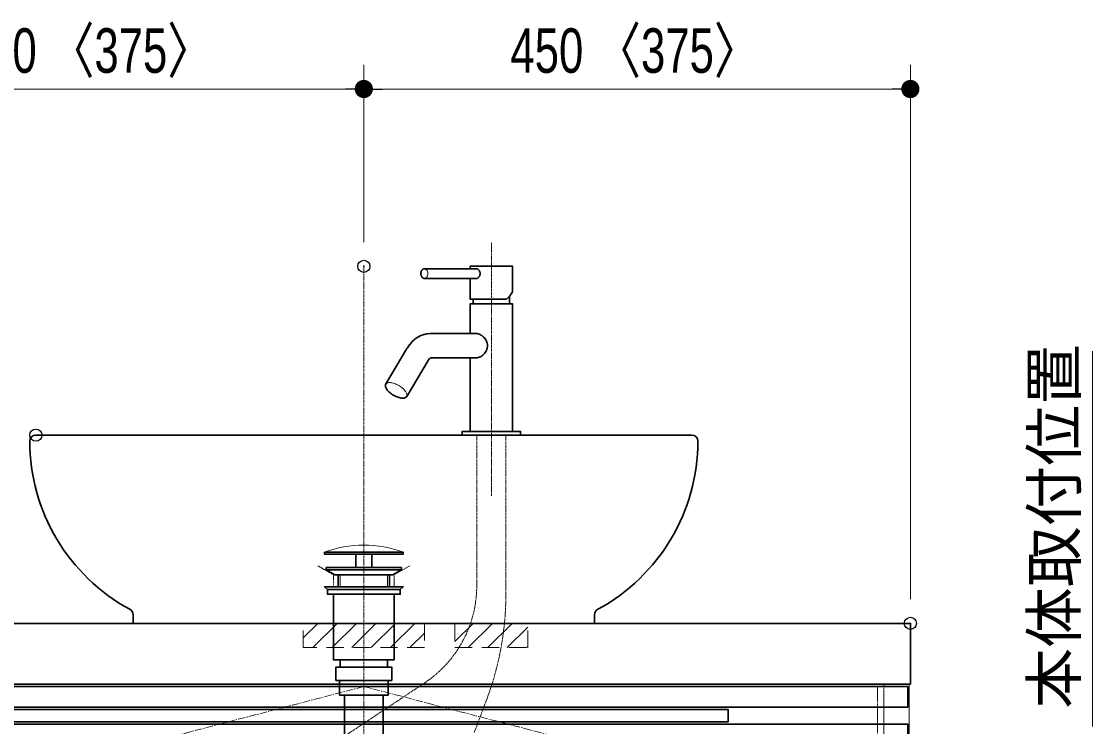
# Model space of a CAD drawing. Units: millimetres, scale not verified. Extents: x -6062 to 6062, y -3045 to 3045.
# Drawn here: x -2449 to -1568, y -1415 to -834 of the extents above; entities that cross this region are included whole.
import ezdxf
from ezdxf.enums import TextEntityAlignment as Align

# ---------------------------------------------------------------- set-up
doc = ezdxf.new("R2010")
doc.units = ezdxf.units.MM
doc.header["$LTSCALE"] = 20
doc.header["$PDMODE"] = 32
doc.header["$PDSIZE"] = 10
for name, pattern in [('USER1', [1.11, 0.71, -0.4]), ('USER3', [2.91, 1.76, -0.4, 0.35, -0.4]), ('USER4', [9.172222, 5.997222, -1.058333, 1.058333, -1.058333])]:
    doc.linetypes.add(name, pattern=pattern)
for name, color, linetype, lineweight in [('0-1_2寸法-1', 7, 'Continuous', 15), ('0-2_0', 7, 'Continuous', 25), ('0-4_5ボウル・キャビネット', 7, 'Continuous', 15), ('0-5_2寸法-2', 7, 'Continuous', 15), ('0-8_4給排水', 7, 'Continuous', 30)]:
    doc.layers.add(name, color=color, linetype=linetype, lineweight=lineweight)
doc.layers.add('0-3_Defpoints', color=7, linetype='Continuous')
doc.styles.add('ＭＳ Ｐゴシック', font='')
doc.styles.get('ＭＳ Ｐゴシック').set_extended_font_data('MS PGothic')

# ---------------------------------------------------------------- blocks, each defined once
blk = doc.blocks.new('_Dot')
at = {"layer": '0-2_0'}
blk.add_line((-10, 0), (-20, 0), dxfattribs=at)
for points in [[(0, 0), (-10, 0), (-9.92, 1.25)], [(0, 0), (-9.92, -1.25), (-10, 0)], [(0, 0), (-9.92, 1.25), (-9.69, 2.49)], [(0, 0), (-9.69, -2.49), (-9.92, -1.25)], [(0, 0), (-9.69, 2.49), (-9.3, 3.68)], [(0, 0), (-9.3, -3.68), (-9.69, -2.49)], [(0, 0), (-9.3, 3.68), (-8.76, 4.82)], [(0, 0), (-8.76, -4.82), (-9.3, -3.68)], [(0, 0), (-8.76, 4.82), (-8.09, 5.88)], [(0, 0), (-8.09, -5.88), (-8.76, -4.82)], [(0, 0), (-8.09, 5.88), (-7.29, 6.85)], [(0, 0), (-7.29, -6.85), (-8.09, -5.88)], [(0, 0), (-7.29, 6.85), (-6.37, 7.71)], [(0, 0), (-6.37, -7.71), (-7.29, -6.85)], [(0, 0), (-6.37, 7.71), (-5.36, 8.44)], [(0, 0), (-5.36, -8.44), (-6.37, -7.71)], [(0, 0), (-5.36, 8.44), (-4.26, 9.05)], [(0, 0), (-4.26, -9.05), (-5.36, -8.44)], [(0, 0), (-4.26, 9.05), (-3.09, 9.51)], [(0, 0), (-3.09, -9.51), (-4.26, -9.05)], [(0, 0), (-3.09, 9.51), (-1.87, 9.82)], [(0, 0), (-1.87, -9.82), (-3.09, -9.51)], [(0, 0), (-1.87, 9.82), (-0.63, 9.98)], [(0, 0), (-0.63, -9.98), (-1.87, -9.82)], [(0, 0), (-0.63, 9.98), (0.63, 9.98)], [(0, 0), (0.63, -9.98), (-0.63, -9.98)], [(0, 0), (0.63, 9.98), (1.87, 9.82)], [(0, 0), (1.87, 9.82), (3.09, 9.51)], [(0, 0), (3.09, 9.51), (4.26, 9.05)], [(0, 0), (4.26, 9.05), (5.36, 8.44)], [(0, 0), (5.36, 8.44), (6.37, 7.71)], [(0, 0), (6.37, 7.71), (7.29, 6.85)], [(0, 0), (7.29, 6.85), (8.09, 5.88)], [(0, 0), (8.09, 5.88), (8.76, 4.82)], [(0, 0), (8.76, 4.82), (9.3, 3.68)], [(0, 0), (9.3, 3.68), (9.69, 2.49)], [(0, 0), (9.69, 2.49), (9.92, 1.25)], [(0, 0), (9.92, 1.25), (10, 0)], [(0, 0), (1.87, -9.82), (0.63, -9.98)], [(0, 0), (3.09, -9.51), (1.87, -9.82)], [(0, 0), (4.26, -9.05), (3.09, -9.51)], [(0, 0), (5.36, -8.44), (4.26, -9.05)], [(0, 0), (6.37, -7.71), (5.36, -8.44)], [(0, 0), (7.29, -6.85), (6.37, -7.71)], [(0, 0), (8.09, -5.88), (7.29, -6.85)], [(0, 0), (8.76, -4.82), (8.09, -5.88)], [(0, 0), (9.3, -3.68), (8.76, -4.82)], [(0, 0), (9.69, -2.49), (9.3, -3.68)], [(0, 0), (9.92, -1.25), (9.69, -2.49)], [(0, 0), (10, 0), (9.92, -1.25)]]:
    blk.add_solid(points, dxfattribs=at)
blk = doc.blocks.new('グループ-10')
at = {"layer": '0-8_4給排水', "linetype": 'USER3', "lineweight": 15}
blk.add_line((-7600, -20720), (-7600, -41500), dxfattribs=at)
at = {"layer": '0-8_4給排水'}
for p, q in [((-8020, -25800), (-8020, -26000)), ((-7180, -25800), (-7180, -26000))]:
    blk.add_line(p, q, dxfattribs=at)
at = {"layer": '0-8_4給排水', "lineweight": 5}
for p, q in [((-7990, -25800), (-7990, -26000)), ((-7210, -25800), (-7210, -26000))]:
    blk.add_line(p, q, dxfattribs=at)
at = {"layer": '0-8_4給排水'}
for points in [[(-8250, -25430), (-6950, -25430), (-6950, -25460), (-8250, -25460)], [(-7730, -25460), (-7470, -25460), (-7470, -25680), (-7730, -25680)], [(-8220, -25680), (-6980, -25680), (-6980, -25720), (-8220, -25720)], [(-8080, -25800), (-8220, -25720), (-6980, -25720), (-7120, -25800)], [(-8200, -26040), (-8250, -26000), (-6950, -26000), (-7000, -26040)], [(-8200, -26040), (-7000, -26040), (-7000, -26120), (-8200, -26120)], [(-8100, -26120), (-7100, -26120), (-7100, -27200), (-8100, -27200)], [(-8060, -27320), (-7140, -27320), (-7140, -27540), (-8060, -27540)], [(-7990, -27200), (-7210, -27200), (-7210, -27320), (-7990, -27320)], [(-8000, -27540), (-7200, -27540), (-7200, -27780), (-8000, -27780)], [(-7920, -27780), (-7280, -27780), (-7280, -29140), (-7920, -29140)]]:
    blk.add_lwpolyline(points, close=True, dxfattribs=at)
at = {"layer": '0-8_4給排水', "lineweight": 15}
blk.add_arc((-7600, -27130.4), 1820.4, 69.08018, 110.91982, dxfattribs=at)
blk = doc.blocks.new('グループ-16')
at = {"layer": '0-4_5ボウル・キャビネット', "lineweight": 30}
for p, q in [((-2200, -23500), (-13000, -23500)), ((-3800, -26600), (-3800, -26456.6))]:
    blk.add_line(p, q, dxfattribs=at)
at = {"layer": '0-4_5ボウル・キャビネット', "linetype": 'USER1'}
blk.add_lwpolyline([(-6842.1, -25651.1), (-7100, -25800), (-7100, -26000), (-8100, -26000), (-8100, -25800), (-8357.9, -25651.1)], dxfattribs=at)
at = {"layer": '0-4_5ボウル・キャビネット', "lineweight": 30}
blk.add_lwpolyline([(-11400, -26456.6), (-11400, -26600), (-3800, -26600)], dxfattribs=at)
for centre, radius, start, end in [((-13000, -23600), 100, 90, 180), ((-9950, -23600), 3150, 180, 241.51536), ((-5250, -23600), 3150, 298.48464, 0), ((-2200, -23600), 100, 0, 90), ((-11500, -26456.6), 100, 0, 61.51536), ((-3700, -26456.6), 100, 118.48464, 180)]:
    blk.add_arc(centre, radius, start, end, dxfattribs=at)
blk = doc.blocks.new('グループ-22')
at = {"layer": '0-8_4給排水', "linetype": 'USER3', "lineweight": 15}
for p, q in [((-5500, -24500), (-5500, -20320)), ((-5782.7, -28400), (-5577.3, -27853.5))]:
    blk.add_line(p, q, dxfattribs=at)
at = {"layer": '0-8_4給排水'}
for p, q in [((-5800, -21260), (-5800, -21340)), ((-5200, -21210.9), (-5200, -21340))]:
    blk.add_line(p, q, dxfattribs=at)
for points in [[(-6643.1, -20896.6), (-6647, -20890.4), (-6650.4, -20883.8), (-6653.3, -20876.7), (-6655.7, -20869.4), (-6657.5, -20862), (-6658.7, -20854.6), (-6659.4, -20847.2), (-6659.7, -20840), (-6659.4, -20832.8), (-6658.7, -20825.4), (-6657.5, -20818), (-6655.7, -20810.6), (-6653.3, -20803.3), (-6650.4, -20796.2), (-6647, -20789.6), (-6643.1, -20783.4), (-6638.7, -20777.9), (-6634, -20773), (-6629.1, -20768.9), (-6623.9, -20765.6), (-6618.7, -20763.1), (-6613.4, -20761.3), (-6608.2, -20760.3), (-6603.1, -20760), (-5747.5, -20760), (-5742, -20760.4), (-5736.4, -20761.5)], [(-5736.4, -20761.5), (-5730.9, -20763.3), (-5725.3, -20765.9), (-5719.9, -20769.1), (-5714.6, -20773), (-5709.5, -20777.6), (-5704.8, -20782.8), (-5700.4, -20788.5), (-5696.4, -20794.8), (-5692.9, -20801.5), (-5689.9, -20808.7), (-5687.5, -20816.2), (-5685.8, -20824), (-5684.7, -20832), (-5684.4, -20839.9), (-5684.7, -20847.6), (-5685.6, -20855.2), (-5687.2, -20862.7), (-5689.4, -20870), (-5692.2, -20877), (-5695.5, -20883.7), (-5699.4, -20890), (-5703.7, -20895.9), (-5708.4, -20901.2), (-5713.4, -20906), (-5718.7, -20910.1), (-5724.3, -20913.6), (-5730, -20916.3), (-5735.8, -20918.4), (-5741.7, -20919.6), (-5747.4, -20920), (-6603.1, -20920), (-6608.2, -20919.7), (-6613.4, -20918.7), (-6618.7, -20916.9), (-6623.9, -20914.4), (-6629.1, -20911.1), (-6634, -20907), (-6638.7, -20902.1), (-6643.1, -20896.6)], [(-5850, -20920), (-5850, -21260), (-5252.5, -21260), (-5230.8, -21241.4), (-5211.2, -21222.9), (-5194.1, -21204.6), (-5179.6, -21186.7), (-5167.7, -21169.2), (-5158.7, -21152.3), (-5152.8, -21136.2), (-5150.1, -21121.1), (-5150, -20720), (-5850, -20720), (-5850, -20760)], [(-5850, -22228), (-5850, -23440), (-5150, -23440), (-5150, -21340), (-5850, -21340), (-5850, -21828)], [(-6803.8, -21960), (-6764, -21924), (-6754, -21916.8), (-6710.9, -21887.1), (-6660.6, -21861.5), (-6620.5, -21847.2), (-6608, -21842.9), (-6566.8, -21834.3), (-6553.9, -21831.7), (-6512.2, -21828.8), (-6499.5, -21828), (-5747.4, -21828), (-5733, -21829), (-5718, -21832), (-5702.6, -21836.8), (-5687, -21843.4), (-5671.4, -21851.8), (-5656.1, -21861.7), (-5641.2, -21873.2), (-5626.9, -21886.1), (-5613.5, -21900.3), (-5601, -21915.7), (-5589.9, -21932.3), (-5580.3, -21950), (-5572.4, -21968.5), (-5566.6, -21987.8), (-5562.9, -22007.7), (-5561.7, -22027.8), (-5562.9, -22047.8), (-5566.4, -22067.5), (-5572.1, -22086.7), (-5579.8, -22105.1), (-5589.2, -22122.6), (-5600.1, -22139.1), (-5612.3, -22154.5), (-5625.6, -22168.7), (-5639.8, -22181.7), (-5654.7, -22193.3), (-5670.1, -22203.5), (-5685.8, -22212)], [(-6542.9, -22270.7), (-6894.5, -22863.2), (-6899.6, -22871), (-6906.5, -22877.6), (-6914.9, -22883), (-6924.6, -22887), (-6935.4, -22889.8), (-6947.1, -22891.5), (-6959.4, -22892), (-6972.5, -22891.5), (-6986.9, -22889.8), (-7002.5, -22887), (-7019, -22883), (-7036.4, -22877.6), (-7054.4, -22871), (-7072.7, -22863.2), (-7091.1, -22854.3), (-7109.2, -22844.5), (-7126.8, -22833.8), (-7143.6, -22822.5), (-7159.3, -22810.7), (-7173.9, -22798.8), (-7187.1, -22786.8), (-7198.8, -22775), (-7209.1, -22763.4), (-7218.3, -22751.9), (-7226.5, -22740), (-7233.5, -22728), (-7239.1, -22716.1), (-7243.1, -22704.4), (-7245.4, -22693.1), (-7245.8, -22682.4), (-7244.3, -22672.5), (-7241, -22663.6), (-6889.4, -22071.1), (-6888.2, -22069.2), (-6883, -22061.3), (-6849.1, -22011.2), (-6812, -21968.3), (-6803.8, -21960)], [(-5685.8, -22212), (-5701.7, -22218.9), (-5717.4, -22223.9), (-5732.7, -22227), (-5740.2, -22227.8), (-5747.5, -22228), (-6499.7, -22228), (-6503.4, -22229.3), (-6505.8, -22230.5), (-6513.2, -22235.7), (-6522.6, -22244.3), (-6534.6, -22258.3), (-6543.2, -22271.2)]]:
    blk.add_lwpolyline(points, dxfattribs=at)
at = {"layer": '0-8_4給排水', "lineweight": 15}
for points in [[(-6603.1, -20920), (-6598, -20919.7), (-6592.8, -20918.7), (-6587.5, -20916.9), (-6582.3, -20914.4), (-6577.1, -20911.1), (-6572.1, -20907), (-6567.4, -20902.1), (-6563.1, -20896.6), (-6559.2, -20890.4), (-6555.7, -20883.8), (-6552.8, -20876.7), (-6550.5, -20869.4), (-6548.7, -20862), (-6547.5, -20854.6), (-6546.7, -20847.2), (-6546.5, -20840), (-6546.7, -20832.8), (-6547.5, -20825.4), (-6548.7, -20818), (-6550.5, -20810.6), (-6552.8, -20803.3), (-6555.7, -20796.2), (-6559.2, -20789.6), (-6563.1, -20783.4), (-6567.4, -20777.9), (-6572.1, -20773), (-6577.1, -20768.9), (-6582.3, -20765.6), (-6587.5, -20763.1), (-6592.8, -20761.3), (-6598, -20760.3), (-6603.1, -20760)], [(-6894.5, -22863.2), (-6891.1, -22854.3), (-6889.6, -22844.5), (-6890.1, -22833.8), (-6892.3, -22822.5), (-6896.3, -22810.7), (-6901.9, -22798.8), (-6908.9, -22786.8), (-6917.1, -22775), (-6926.3, -22763.4), (-6936.6, -22751.9), (-6948.4, -22740), (-6961.6, -22728), (-6976.1, -22716.1), (-6991.8, -22704.4), (-7008.6, -22693.1), (-7026.2, -22682.4), (-7044.3, -22672.5), (-7062.7, -22663.6), (-7081, -22655.8), (-7099, -22649.2), (-7116.4, -22643.9), (-7132.9, -22639.8), (-7148.5, -22637), (-7162.9, -22635.4), (-7176, -22634.9), (-7188.3, -22635.4), (-7200, -22637), (-7210.8, -22639.8), (-7220.5, -22643.9), (-7228.9, -22649.2), (-7235.8, -22655.8), (-7241, -22663.6)]]:
    blk.add_lwpolyline(points, dxfattribs=at)
at = {"layer": '0-8_4給排水'}
blk.add_lwpolyline([(-5980, -23500), (-5020, -23500), (-5020, -23440), (-5980, -23440)], close=True, dxfattribs=at)
at = {"layer": '0-8_4給排水', "linetype": 'USER3', "lineweight": 15}
for points in [[(-5740, -25974.5), (-5740, -25453.5), (-5740, -23500)], [(-5260, -26108.4), (-5260, -25974.5), (-5260, -25453.5), (-5260, -23500)], [(-8237.8, -28670.5), (-7831, -28400), (-7009, -27853.5), (-6602.2, -27583)]]:
    blk.add_lwpolyline(points, dxfattribs=at)
for centre, radius, start in [((-7671.6, -25974.5), 1931.6, 303.61816), ((-10218.3, -26108.4), 4958.3, 339.39265)]:
    blk.add_arc(centre, radius, start, 0, dxfattribs=at)
blk = doc.blocks.new('グループ-29')
at = {"layer": '0-4_5ボウル・キャビネット', "lineweight": 30}
for points in [[(-16600, -26600), (1400, -26600), (1400, -27600), (-16600, -27600)], [(-16560, -27640), (1360, -27640), (1360, -27980), (-16560, -27980)], [(-13600, -28020), (-1600, -28020), (-1600, -28220), (-13600, -28220)], [(-16560, -28260), (1360, -28260), (1360, -28600), (-16560, -28600)], [(-16560, -28880), (1360, -28880), (1360, -29220), (-16560, -29220)], [(-16560, -29500), (1360, -29500), (1360, -29840), (-16560, -29840)], [(-16560, -30120), (1360, -30120), (1360, -30460), (-16560, -30460)], [(-16560, -30740), (1360, -30740), (1360, -31080), (-16560, -31080)], [(-16560, -31360), (1360, -31360), (1360, -31700), (-16560, -31700)], [(-16560, -31980), (1360, -31980), (1360, -32320), (-16560, -32320)], [(-16560, -32580), (1360, -32580), (1360, -32920), (-16560, -32920)], [(-13600, -32940), (-1600, -32940), (-1600, -33140), (-13600, -33140)], [(-16560, -33200), (1360, -33200), (1360, -33540), (-16560, -33540)], [(-16560, -33820), (1360, -33820), (1360, -34160), (-16560, -34160)], [(-16560, -34440), (1360, -34440), (1360, -34780), (-16560, -34780)], [(-16560, -35060), (1360, -35060), (1360, -35400), (-16560, -35400)], [(-16560, -35680), (1360, -35680), (1360, -36020), (-16560, -36020)], [(-16560, -36300), (1360, -36300), (1360, -36640), (-16560, -36640)], [(-16560, -36920), (1360, -36920), (1360, -37260), (-16560, -37260)], [(-15980, -37300), (-15280, -37300), (-15280, -40400), (-15980, -40400)], [(80, -37300), (780, -37300), (780, -40400), (80, -40400)]]:
    blk.add_lwpolyline(points, close=True, dxfattribs=at)
blk = doc.blocks.new('グループ-30')
at = {"layer": '0-4_5ボウル・キャビネット', "linetype": 'USER1'}
blk.add_line((860, -27640), (860, -32300), dxfattribs=at)
at = {"layer": '0-4_5ボウル・キャビネット'}
for p, q in [((860, -27980), (860, -28260)), ((860, -28600), (860, -28880)), ((860, -29220), (860, -29500)), ((860, -29840), (860, -30120)), ((860, -30460), (860, -30740)), ((860, -31080), (860, -31360)), ((860, -31700), (860, -31980))]:
    blk.add_line(p, q, dxfattribs=at)
blk = doc.blocks.new('グループ-31')
at = {"layer": '0-4_5ボウル・キャビネット', "linetype": 'USER1'}
blk.add_line((860, -32580), (860, -36920), dxfattribs=at)
at = {"layer": '0-4_5ボウル・キャビネット'}
for p, q in [((860, -32920), (860, -33200)), ((860, -33540), (860, -33820)), ((860, -34160), (860, -34440)), ((860, -34780), (860, -35060)), ((860, -35400), (860, -35680)), ((860, -36020), (860, -36300)), ((860, -36640), (860, -36920))]:
    blk.add_line(p, q, dxfattribs=at)
blk = doc.blocks.new('グループ-32')
at = {"layer": '0-4_5ボウル・キャビネット', "linetype": 'USER1'}
blk.add_line((-16060, -27640), (-16060, -32300), dxfattribs=at)
at = {"layer": '0-4_5ボウル・キャビネット'}
for p, q in [((-16060, -27980), (-16060, -28260)), ((-16060, -28600), (-16060, -28880)), ((-16060, -29220), (-16060, -29500)), ((-16060, -29840), (-16060, -30120)), ((-16060, -30460), (-16060, -30740)), ((-16060, -31080), (-16060, -31360)), ((-16060, -31700), (-16060, -31980))]:
    blk.add_line(p, q, dxfattribs=at)
blk = doc.blocks.new('グループ-33')
at = {"layer": '0-4_5ボウル・キャビネット', "linetype": 'USER1'}
blk.add_line((-16060, -32580), (-16060, -36920), dxfattribs=at)
at = {"layer": '0-4_5ボウル・キャビネット'}
for p, q in [((-16060, -32920), (-16060, -33200)), ((-16060, -33540), (-16060, -33820)), ((-16060, -34160), (-16060, -34440)), ((-16060, -34780), (-16060, -35060)), ((-16060, -35400), (-16060, -35680)), ((-16060, -36020), (-16060, -36300)), ((-16060, -36640), (-16060, -36920))]:
    blk.add_line(p, q, dxfattribs=at)
blk = doc.blocks.new('グループ-34')
at = {"layer": '0-4_5ボウル・キャビネット'}
for p, q in [((-16160, -27600), (-16160, -27640)), ((960, -27600), (960, -27640)), ((-16160, -27980), (-16160, -28260)), ((960, -27980), (960, -28260)), ((-16160, -28600), (-16160, -28880)), ((960, -28600), (960, -28880)), ((-16160, -29220), (-16160, -29500)), ((960, -29220), (960, -29500)), ((-16160, -29840), (-16160, -30120)), ((960, -29840), (960, -30120)), ((-16160, -30460), (-16160, -30740)), ((960, -30460), (960, -30740)), ((-16160, -31080), (-16160, -31360)), ((960, -31080), (960, -31360)), ((-16160, -31700), (-16160, -31980)), ((960, -31700), (960, -31980)), ((-16160, -32320), (-16160, -32580)), ((960, -32320), (960, -32580)), ((-16160, -32920), (-16160, -33200)), ((960, -32920), (960, -33200)), ((-16160, -33540), (-16160, -33820)), ((960, -33540), (960, -33820)), ((-16160, -34160), (-16160, -34440)), ((960, -34160), (960, -34440)), ((-16160, -34780), (-16160, -35060)), ((960, -34780), (960, -35060)), ((-16160, -35400), (-16160, -35680)), ((960, -35400), (960, -35680)), ((-16160, -36020), (-16160, -36300)), ((960, -36020), (960, -36300)), ((-16160, -36640), (-16160, -36920)), ((960, -36640), (960, -36920))]:
    blk.add_line(p, q, dxfattribs=at)
for name in ['グループ-32', 'グループ-30', 'グループ-33', 'グループ-31']:
    blk.add_blockref(name, (0, 0), dxfattribs=at)
blk = doc.blocks.new('グループ-35')
at = {"layer": '0-4_5ボウル・キャビネット'}
blk.add_lwpolyline([(-16580, -27600), (1380, -27600), (1380, -37300), (-16580, -37300)], close=True, dxfattribs=at)
at = {"layer": '0-4_5ボウル・キャビネット', "linetype": 'USER4'}
blk.add_lwpolyline([(-7600, -32320), (1360, -29980), (-7600, -27640), (-16560, -29980)], close=True, dxfattribs=at)
at = {"layer": '0-4_5ボウル・キャビネット', "linetype": 'USER1'}
blk.add_lwpolyline([(-16160, -27600), (960, -27600), (960, -36900), (-16160, -36900)], close=True, dxfattribs=at)
at = {"layer": '0-4_5ボウル・キャビネット'}
for name in ['グループ-29', 'グループ-34']:
    blk.add_blockref(name, (0, 0), dxfattribs=at)
blk = doc.blocks.new('グループ-36')
at = {"layer": '0-4_5ボウル・キャビネット'}
blk.add_blockref('グループ-35', (0, 0), dxfattribs=at)

msp = doc.modelspace()

# ---------------------------------------------------------------- linework, layer by layer
at = {"layer": '0-1_2寸法-1'}
for p, q in [((-2167.5, -1016), (-2167.5, -870)), ((-2167.5, -1016), (-2167.5, -870)), ((-1717.5, -1310), (-1717.5, -870)), ((-2602.49, -890), (-2182.51, -890)), ((-1732.51, -890), (-2152.49, -890))]:
    msp.add_line(p, q, dxfattribs=at)
at = {"layer": '0-3_Defpoints'}
for p in [(-2167.5, -890), (-2167.5, -1036), (-2437.5, -1175), (-1717.5, -1330)]:
    msp.add_point(p, dxfattribs=at)
at = {"layer": '0-4_5ボウル・キャビネット'}
for p, q in [((-2217.5, -1342), (-2205.5, -1330)), ((-2209.5, -1350), (-2189.5, -1330)), ((-2193.5, -1350), (-2173.5, -1330)), ((-2177.5, -1350), (-2157.5, -1330)), ((-2161.5, -1350), (-2141.5, -1330)), ((-2145.5, -1350), (-2125.5, -1330)), ((-2092.5, -1345), (-2077.5, -1330)), ((-2081.5, -1350), (-2061.5, -1330)), ((-2065.5, -1350), (-2045.5, -1330)), ((-2129.5, -1350), (-2117.5, -1338)), ((-2049.5, -1350), (-2032.5, -1333)), ((-2033.5, -1350), (-2032.5, -1349))]:
    msp.add_line(p, q, dxfattribs=at)
at = {"layer": '0-4_5ボウル・キャビネット', "linetype": 'USER1'}
for points in [[(-2217.5, -1350), (-2217.5, -1330), (-2117.5, -1330), (-2117.5, -1350)], [(-2032.5, -1350), (-2032.5, -1330), (-2092.5, -1330), (-2092.5, -1350)]]:
    msp.add_lwpolyline(points, close=True, dxfattribs=at)
at = {"layer": '0-5_2寸法-2'}
msp.add_line((-1567.5, -1414.99), (-1567.5, -1105.96), dxfattribs=at)

# ---------------------------------------------------------------- block references
at = {"layer": '0-1_2寸法-1', "xscale": 0.7503418, "yscale": 0.7503418}
for p in [(-2167.5, -890), (-1717.5, -890)]:
    msp.add_blockref('_Dot', p, dxfattribs=at)
at = {"layer": '0-1_2寸法-1', "xscale": 0.7503418, "yscale": 0.7503418, "rotation": 180}
msp.add_blockref('_Dot', (-2167.5, -890), dxfattribs=at)
at = {"layer": '0-4_5ボウル・キャビネット', "xscale": 0.05, "yscale": 0.05}
for name in ['グループ-16', 'グループ-36']:
    msp.add_blockref(name, (-1787.5, 0), dxfattribs=at)
at = {"layer": '0-8_4給排水', "xscale": 0.05, "yscale": 0.05}
for name in ['グループ-22', 'グループ-10']:
    msp.add_blockref(name, (-1787.5, 0), dxfattribs=at)

# ---------------------------------------------------------------- texts
at = {"layer": '0-1_2寸法-1', "style": 'ＭＳ Ｐゴシック', "width": 0.75}
for p in [(-2496.82, -887.65), (-2046.82, -887.65)]:
    msp.add_text('450 〈375〉', height=36.66, dxfattribs=at).set_placement(p, align=Align.BOTTOM_LEFT)
at = {"layer": '0-5_2寸法-2', "style": 'ＭＳ Ｐゴシック'}
msp.add_text('本体取付位置', height=36.66, rotation=90, dxfattribs=at).set_placement((-1569.95, -1400.24), align=Align.BOTTOM_LEFT)

doc.saveas('drawing.dxf')
